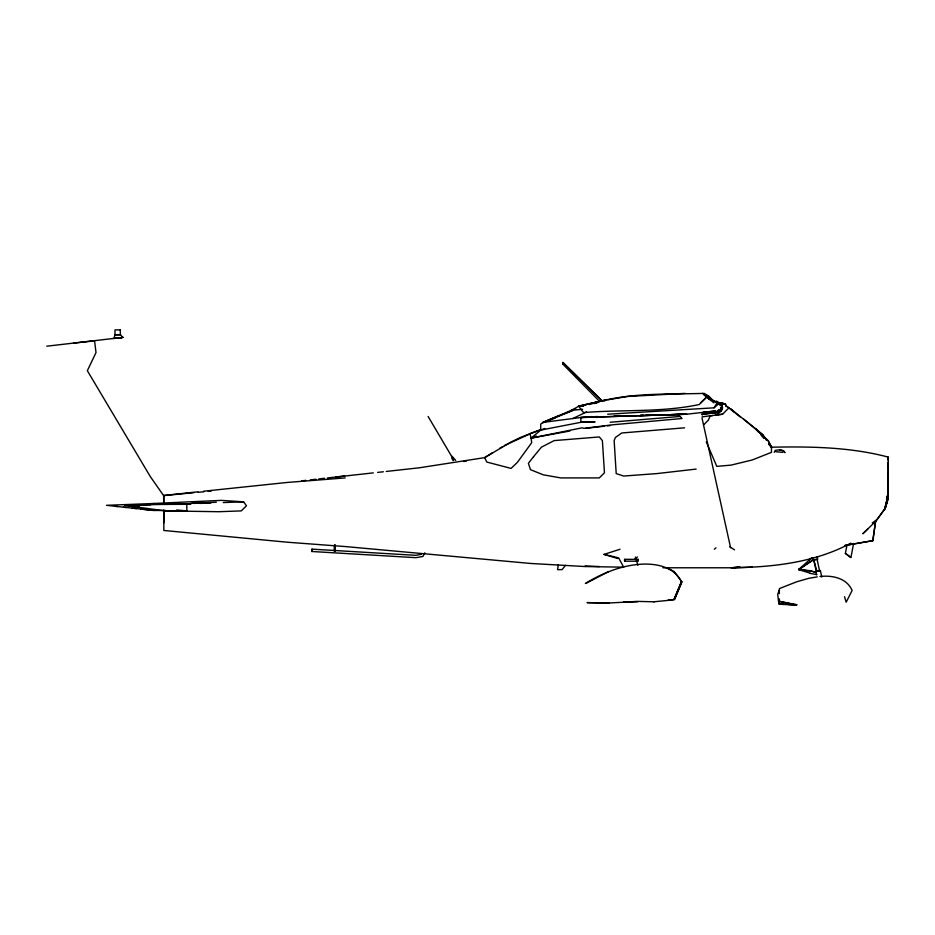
<?xml version="1.0" encoding="UTF-8"?>
<svg xmlns="http://www.w3.org/2000/svg" width="935" height="935" viewBox="0 0 935 935"><rect width="100%" height="100%" fill="white"/><g stroke="black" fill="none" stroke-linecap="round" stroke-linejoin="round"><path stroke-width="1.4" d="M562.8 363.914L562.999 362.476L602.35 401.092M816.045 572.524L809.862 570.666L798.724 569.438L811.872 557.739M888.215 488.21L888.238 496.462L886.918 501.604M888.238 468.423L888.215 462.042L888.238 496.462M810.061 573.354L816.664 574.593M815.636 571.495L819.551 570.876L817.073 559.13L816.045 559.329M888.156 492.757L885.889 505.321L888.145 495.632L888.168 473.239M888.145 468.423L888.168 462.042M888.168 460.394L888.192 457.086C850.196 447.035 810.61 446.427 771.515 447.199L768.675 443.926L771.515 447.199L771.433 452.353L752.254 459.973L731.018 465.127L716.794 466.366L706.276 441.834M334.555 544.836L334.426 551.405L334.531 546.157M335.279 544.848L335.162 551.428L335.268 546.169M311.846 551.498L311.974 549.149L415.794 555.32L421.381 554.326M311.974 549.149L311.834 551.498L415.935 557.681L422.947 556.442L424.806 552.842M887.759 495.141L888.227 492.546L887.584 500.587L885.118 508.628L875.814 521.192L862.818 533.768L867.82 528.941M888.192 492.757L887.572 500.587L885.083 508.628L888.203 492.757L886.859 499.138L888.18 492.757L887.549 498.939M887.596 498.939L888.227 492.546M872.951 540.664L845.018 545.444L872.951 540.664L875.616 520.468M872.717 540.664L875.803 520.468L872.273 522.922M853.608 543.457L850.92 557.482L845.357 553.356L846.806 546.145M558.382 564.576L557.552 569.637L562.087 569.637L565.488 565.313M885.959 505.321L886.38 502.948M886.847 500.342L887.303 497.747M886.193 502.96L885.118 508.628L886.579 502.936M886.064 502.972L884.896 508.628L875.826 521.192M113.953 338.563L114.982 334.648L120.545 334.648L122.602 337.535L115.18 338.353L121.363 337.734L118.897 338.014M721.247 410.921L722.533 407.824L717.589 414.217L721.247 410.921L722.416 407.824L722.288 406.176L717.297 402.88L722.194 406.176L720.382 409.472L715.894 412.569L718.629 409.822M740.111 416.893L728.973 407.824L722.568 414.217L710.191 415.783L708.344 420.189L704.008 424.525M667.987 600.352L673.971 599.534L681.405 581.804C674.93 567.989 659.152 564.027 645.127 564.074C623.738 564.389 603.437 572.512 585.357 583.452M668.034 600.352L674.439 599.534L681.884 581.804L674.042 571.495L666.62 567.58M674.006 599.534L681.405 581.804M674.474 599.534L681.884 581.804M774.227 452.353L775.349 450.284L779.685 449.875L783.39 450.705L784.839 452.552L783.39 450.705L779.685 450.086M720.382 409.472L722.288 406.176L720.453 407.999M191.219 503.72L124.6 505.321L165.215 510.896L218.848 511.714L241.312 510.896L246.466 505.742L243.579 501.826L221.326 500.377L153.737 503.474M702.232 415.035L704.558 411.797M713.896 402.88L704.055 394.839L710.448 399.783L707.269 396.487L699.193 404.528C661.197 412.627 622.044 409.436 583.545 412.569L578.636 406.176C566.832 413.726 552.48 416.893 540.675 424.104L540.746 430.088L531.092 438.129L531.711 442.664L517.487 462.241L511.094 468.423L486.784 462.042L484.646 457.636L419.231 467.804L386.225 471.45M608.217 603.028L623.972 602.21M608.288 603.449L608.708 603.028L587.005 602.619L608.685 603.028M788.018 604.478L796.678 605.097L778.528 601.182L779.358 604.267L796.655 604.688L778.528 601.182L777.698 594.38L779.358 589.634L779.358 593.631M813.158 560.159L817.693 559.329L817.319 556.57M815.425 559.539L813.777 559.948L816.255 571.495L820.369 570.467L821.748 576.988M707.269 396.487L700.642 402.88M796.258 605.097L796.678 604.688L779.358 604.267L779.358 598.949M714.328 549.231L715.976 547.793M607.68 414.217L714.048 407.824L718.793 403.698L712.4 399.783L708.566 398.544L711.675 399.783M808.623 560.369L811.872 557.891M635.122 558.686L637.448 556.968M808.833 562.835L813.567 559.539L798.724 569.637L810.061 573.143M798.724 569.637L807.711 563.408M802.44 567.171L798.934 569.438L803.06 570.058M492.687 452.633L484.657 457.624L510.966 442.045L521.274 437.101L540.675 429.761L529.935 433.595L531.092 438.129L569.883 431.012M499.664 448.379L502.013 446.965M850.827 543.153C814.642 562.718 772.333 567.253 731.731 567.779L739.994 567.042M572.746 418.553L586.537 411.949M504.362 445.551L530.005 433.828M585.824 583.452L608.697 571.495M816.874 571.285L813.777 559.948M543.387 422.456L572.208 410.57M572.851 410.523L542.44 422.456L580.787 417.513L597.418 416.519M544.789 428.499L540.746 430.088L581.149 422.258L595.092 421.837L581.009 422.258L580.787 417.513L686.734 414.217L715.801 410.921L702.769 412.405M779.358 588.606L796.667 581.804L808.833 578.298L817.307 576.883M536.456 436.061L531.092 438.129L581.991 427.833L584.083 428.347L612.448 424.806L681.977 418.518M544.708 421.966L555.25 417.992M818.931 570.876L819.551 570.876M617.626 558.511L604.057 554.385L620.034 549.254M575.691 408.969L571.507 410.301L582.645 409.308M589.599 404.539C626.345 392.139 666.012 394.57 704.265 393.39L709.209 396.487L712.213 399.783L705.82 394.839L710.483 398.135M594.192 403.593L598.342 402.295M592.989 403.371L599.335 401.431L578.636 406.176L582.961 405.919M816.243 571.495L817.073 571.285M603.858 400.776L606.616 400.11L603.881 400.741M578.636 406.176L606.055 399.783M586.058 404.902L580.577 406.176L583.463 406M592.919 403.301L598.4 402.027M463.596 461.528L466.436 461.002M607.995 399.783L627.373 396.487L685.086 393.39M684.233 413.738L677.91 414.626L681.627 417.922M702.021 416.893L710.191 415.783M709.805 415.958L712.645 415.572M715.474 415.187L722.568 414.217M190.705 503.766L186.813 504.292L186.848 510.896L165.215 510.896M193.3 503.416L216.336 502.235M123.432 337.325L46.75 346.195M696.154 469.089L657.013 473.577L623.622 476.055L616.2 473.577L614.143 440.595L615.382 437.51L621.763 432.975L684.607 427.821M585.696 428.324L604.454 426.208M607.341 425.881L610.228 425.554M336.027 477.014L373.31 472.888M301.631 480.847L305.932 480.368M310.233 479.889L315.96 479.246M318.823 478.93L324.562 478.288M327.425 477.972L344.618 476.055M377.623 472.409L383.362 471.778M73.748 343.098L94.575 340.831L96.013 352.577L87.352 370.716L150.219 476.464L163.625 495.632L163.683 504.234M701.554 414.298L717.472 412.569L721.329 410.091L722.416 407.824L717.472 412.569L702.22 414.217M197.881 491.822L163.824 495.433L163.824 503.474M203.608 491.226L287.279 482.448L345.19 477.914M163.625 495.632L193.802 492.687M653.764 601.801L668.502 600.352M819.96 576.521C832.15 575.072 846.736 577.947 852.124 590.464L846.152 602.21L844.539 596.729M198.15 492.289L203.935 491.775M208.236 491.389L211.076 491.132M739.655 567.042L731.158 567.779L662.868 567.779M610.193 422.258L679.827 416.461M154.135 503.474L106.485 505.321L154.135 510.475L165.472 510.475M199.938 503.404L208.669 503.088M223.22 502.562L243.579 501.826M639.692 415.654L686.734 414.217L580.787 417.513M637.74 601.801L623.505 602.21L637.273 601.38L654.278 601.801M731.076 567.779L752.348 567.171M195.894 503.053L211.146 502.644L194.655 502.644L186.813 504.292L163.695 504.421M150.664 504.725L124.6 505.321L131.835 505.975M614.295 415.736L620.104 415.619M640.405 415.187L643.315 415.128M646.214 415.07L665.065 414.673M670.874 414.556L678.12 414.392M714.048 407.824L717.087 402.88L710.705 399.374M775.968 451.734L782.77 452.353M623.68 567.171L585.17 566.552L530.542 563.454L345.237 546.554L287.314 542.218L163.835 530.472L163.824 510.685M779.358 604.267L783.682 604.372M585.123 565.932L599.347 566.552M136.183 506.361L139.081 506.618M176.715 509.984L186.848 510.896M114.806 506.267L117.693 506.571M123.455 507.202L126.342 507.506M132.115 508.137L136.44 508.605M140.764 509.072L153.737 510.475M798.724 569.438L809.862 571.086M809.862 570.876L816.045 572.115M604.057 554.385L618.678 557.891L623.365 566.622M714.55 401.325L725.84 404.528L720.92 402.88L723.234 404.294M720.943 402.88L725.677 404.528M702.314 393.39L705.656 395.248M725.689 405.708L727.979 407.122M725.537 405.708L728.973 407.824M718.746 403.967L722.194 406.176L716.572 401.022M729.861 546.823L734.536 549.85M730.504 408.653L762.668 434.623L766.688 440.338L762.644 434.623L743.722 419.16M730.2 408.794L733.519 411.657M771.515 447.199L768.161 440.806L755.398 428.639L768.278 440.806L771.515 447.199L768.687 443.926M562.823 362.476L602.163 401.092M850.721 557.482L845.357 553.356M562.613 363.914L599.37 401.197M452.037 456.268L455.696 460.394M761.09 435.196L763.93 438.468M755.48 428.639L758.32 431.923M428.125 416.484L453.755 459.973M451.827 458.127L453.148 460.675M635.379 557.061L637.892 565.243M702.033 418.132L730.609 547.793M888.192 457.086L888.215 460.394M163.73 509.961L163.824 522.852M888.203 462.042L888.25 484.505M888.168 488.21L888.133 495.632M816.664 574.791L816.243 572.933M888.215 473.239L888.215 481.256M813.158 557.681L813.158 558.3M624.638 559.329L624.638 561.187M562.999 362.476L562.999 363.294M533.558 456.677L528.404 463.269L530.472 469.662L543.247 474.816L560.755 477.914L599.3 477.914L604.454 472.759L602.385 440.595L599.3 436.949L554.174 440.595L541.388 447.199L533.558 456.677M120.334 329.903L114.982 329.903L114.982 334.847L120.334 334.847L120.334 329.903M638.243 559.329L624.615 559.329L624.615 561.187L638.243 561.187L638.243 559.329M725.385 404.119L721.423 402.88L725.303 404.119"/></g></svg>
